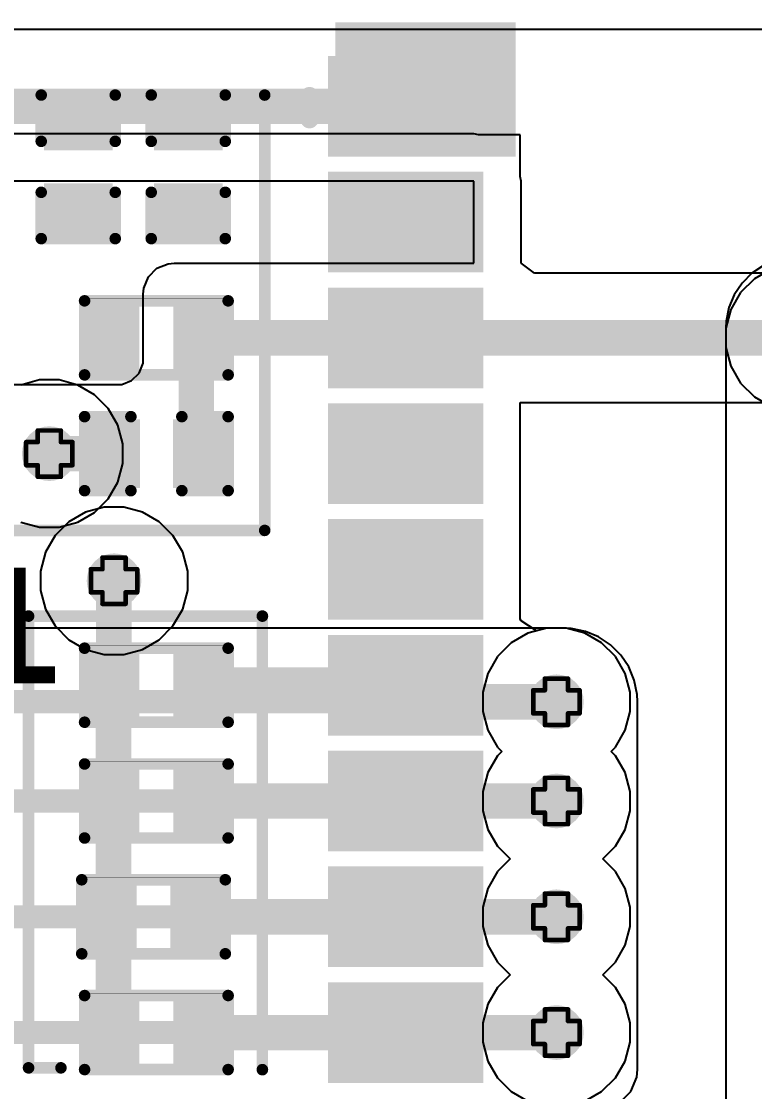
# Model space of a CAD drawing. Header units: inches. Extents: x -18 to 202, y -11 to 119.
# Drawn here: x 12.93 to 20.97, y 48 to 59.74 of the extents above; entities that cross this region are included whole.
import ezdxf

# ---------------------------------------------------------------- set-up
doc = ezdxf.new("R2010")
doc.units = ezdxf.units.IN
for name, color, linetype in [('Board Outline', 216, 'Continuous'), ('Bottom Layer', 5, 'Continuous'), ('Drill Drawing', 1, 'Continuous'), ('Ground', 16, 'Continuous'), ('Power', 76, 'Continuous'), ('Top Layer', 1, 'Continuous'), ('Top Overlay', 2, 'Continuous'), ('Top Paste', 8, 'Continuous'), ('Top Solder', 216, 'Continuous'), ('Via Holes', 16, 'Continuous')]:
    doc.layers.add(name, color=color, linetype=linetype)
doc.styles.add('Arial Black_Bold', font='', dxfattribs={"height": 0.2})
doc.styles.get('Arial Black_Bold').set_extended_font_data('Arial Black', bold=True)

# ---------------------------------------------------------------- blocks, each defined once
blk = doc.blocks.new('38_SMD_M______10')
at = {"layer": 'Top Layer'}
for points in [[(-9.5, 9.33), (-8, 9.33), (-8, 8.43), (-9.5, 8.43)], [(-9.5, 8.06), (-8, 8.06), (-8, 7.16), (-9.5, 7.16)], [(-9.5, 6.79), (-8, 6.79), (-8, 5.89), (-9.5, 5.89)], [(-9.5, 5.52), (-8, 5.52), (-8, 4.62), (-9.5, 4.62)], [(-9.5, 4.25), (-8, 4.25), (-8, 3.35), (-9.5, 3.35)], [(-9.5, 2.98), (-8, 2.98), (-8, 2.08), (-9.5, 2.08)], [(-9.5, 1.71), (-8, 1.71), (-8, 0.81), (-9.5, 0.81)], [(-9.5, 0.44), (-8, 0.44), (-8, -0.46), (-9.5, -0.46)], [(-9.5, -0.83), (-8, -0.83), (-8, -1.73), (-9.5, -1.73)]]:
    blk.add_hatch(color=1, dxfattribs=at).paths.add_polyline_path(points)
at = {"layer": 'Top Overlay'}
for points in [[(-9.521, 9.362), (-7.541, 9.362), (-7.541, 9.802), (-9.521, 9.802)], [(-7.959, 8.328), (-7.541, 8.328), (-7.541, 9.406), (-7.959, 9.406)]]:
    blk.add_hatch(color=2, dxfattribs=at).paths.add_polyline_path(points)
at = {"layer": 'Top Paste'}
for points in [[(-9.5, 9.33), (-8, 9.33), (-8, 8.43), (-9.5, 8.43)], [(-9.5, 8.06), (-8, 8.06), (-8, 7.16), (-9.5, 7.16)], [(-9.5, 6.79), (-8, 6.79), (-8, 5.89), (-9.5, 5.89)], [(-9.5, 5.52), (-8, 5.52), (-8, 4.62), (-9.5, 4.62)], [(-9.5, 4.25), (-8, 4.25), (-8, 3.35), (-9.5, 3.35)], [(-9.5, 2.98), (-8, 2.98), (-8, 2.08), (-9.5, 2.08)], [(-9.5, 1.71), (-8, 1.71), (-8, 0.81), (-9.5, 0.81)], [(-9.5, 0.44), (-8, 0.44), (-8, -0.46), (-9.5, -0.46)], [(-9.5, -0.83), (-8, -0.83), (-8, -1.73), (-9.5, -1.73)]]:
    blk.add_hatch(color=8, dxfattribs=at).paths.add_polyline_path(points)
at = {"layer": 'Top Solder'}
for points in [[(-9.602, 9.432), (-7.898, 9.432), (-7.898, 8.328), (-9.602, 8.328)], [(-9.602, 8.162), (-7.898, 8.162), (-7.898, 7.058), (-9.602, 7.058)], [(-9.602, 6.892), (-7.898, 6.892), (-7.898, 5.788), (-9.602, 5.788)], [(-9.602, 5.622), (-7.898, 5.622), (-7.898, 4.518), (-9.602, 4.518)], [(-9.602, 4.352), (-7.898, 4.352), (-7.898, 3.248), (-9.602, 3.248)], [(-9.602, 3.082), (-7.898, 3.082), (-7.898, 1.978), (-9.602, 1.978)], [(-9.602, 1.812), (-7.898, 1.812), (-7.898, 0.708), (-9.602, 0.708)], [(-9.602, 0.542), (-7.898, 0.542), (-7.898, -0.562), (-9.602, -0.562)], [(-9.602, -0.728), (-7.898, -0.728), (-7.898, -1.832), (-9.602, -1.832)]]:
    blk.add_hatch(color=216, dxfattribs=at).paths.add_polyline_path(points)
at = {"layer": 'Top Overlay', "const_width": 0.2}
for points in [[(-9.804, 8.738), (-9.804, 8.992)], [(-9.804, 8.992), (-9.677, 8.865)], [(-9.804, 8.738), (-9.677, 8.865)]]:
    blk.add_lwpolyline(points, dxfattribs=at)
at = {"layer": 'Top Overlay', "const_width": 0.1}
for points in [[(-9.854, 8.992, 1), (-9.754, 8.992, 1)], [(-9.854, 8.992, 1), (-9.754, 8.992, 1)], [(-9.727, 8.865, 1), (-9.627, 8.865, 1)], [(-9.727, 8.865, 1), (-9.627, 8.865, 1)], [(-9.854, 8.738, 1), (-9.754, 8.738, 1)], [(-9.854, 8.738, 1), (-9.754, 8.738, 1)]]:
    blk.add_lwpolyline(points, format="xyb", close=True, dxfattribs=at)
blk = doc.blocks.new('R___0402_37')
at = {"layer": 'Top Layer'}
for points in [[(-0.699, -0.318), (-0.699, 0.318), (-0.241, 0.318), (-0.241, -0.318)], [(0.241, -0.318), (0.241, 0.318), (0.699, 0.318), (0.699, -0.318)]]:
    blk.add_hatch(color=1, dxfattribs=at).paths.add_polyline_path(points)
at = {"layer": 'Top Paste'}
for points in [[(-0.699, -0.318), (-0.699, 0.318), (-0.241, 0.318), (-0.241, -0.318)], [(0.241, -0.318), (0.241, 0.318), (0.699, 0.318), (0.699, -0.318)]]:
    blk.add_hatch(color=8, dxfattribs=at).paths.add_polyline_path(points)
at = {"layer": 'Top Solder'}
for points in [[(-0.754, -0.373), (-0.754, 0.373), (-0.186, 0.373), (-0.186, -0.373)], [(0.186, -0.373), (0.186, 0.373), (0.754, 0.373), (0.754, -0.373)]]:
    blk.add_hatch(color=216, dxfattribs=at).paths.add_polyline_path(points)
at = {"layer": 'Top Overlay'}
for points, const_width in [([(0.787, 0.406), (-0.787, 0.406)], 0.127), ([(-0.787, 0.406), (-0.787, -0.406)], 0.127), ([(0.787, 0.406), (0.787, -0.406)], 0.127), ([(0.787, -0.406), (-0.787, -0.406)], 0.127), ([(0.813, -0.432), (-0.813, -0.432)], 0.00323)]:
    blk.add_lwpolyline(points, dxfattribs=dict(at, const_width=const_width))
for points, const_width in [([(-0.819, 0.406, 1), (-0.756, 0.406, 1)], 0.0635), ([(-0.819, 0.406, 1), (-0.756, 0.406, 1)], 0.0635), ([(0.756, 0.406, 1), (0.819, 0.406, 1)], 0.0635), ([(0.756, 0.406, 1), (0.819, 0.406, 1)], 0.0635), ([(-0.819, -0.406, 1), (-0.756, -0.406, 1)], 0.0635), ([(-0.819, -0.406, 1), (-0.756, -0.406, 1)], 0.0635), ([(0.756, -0.406, 1), (0.819, -0.406, 1)], 0.0635), ([(0.756, -0.406, 1), (0.819, -0.406, 1)], 0.0635), ([(-0.814, -0.432, 1), (-0.812, -0.432, 1)], 0.00161), ([(0.812, -0.432, 1), (0.814, -0.432, 1)], 0.00161)]:
    blk.add_lwpolyline(points, format="xyb", close=True, dxfattribs=dict(at, const_width=const_width))
blk = doc.blocks.new('R___0402_38')
at = {"layer": 'Top Layer'}
for points in [[(-0.699, -0.318), (-0.699, 0.318), (-0.241, 0.318), (-0.241, -0.318)], [(0.241, -0.318), (0.241, 0.318), (0.699, 0.318), (0.699, -0.318)]]:
    blk.add_hatch(color=1, dxfattribs=at).paths.add_polyline_path(points)
at = {"layer": 'Top Paste'}
for points in [[(-0.699, -0.318), (-0.699, 0.318), (-0.241, 0.318), (-0.241, -0.318)], [(0.241, -0.318), (0.241, 0.318), (0.699, 0.318), (0.699, -0.318)]]:
    blk.add_hatch(color=8, dxfattribs=at).paths.add_polyline_path(points)
at = {"layer": 'Top Solder'}
for points in [[(-0.754, -0.373), (-0.754, 0.373), (-0.186, 0.373), (-0.186, -0.373)], [(0.186, -0.373), (0.186, 0.373), (0.754, 0.373), (0.754, -0.373)]]:
    blk.add_hatch(color=216, dxfattribs=at).paths.add_polyline_path(points)
at = {"layer": 'Top Overlay'}
for points, const_width in [([(0.787, 0.406), (-0.787, 0.406)], 0.127), ([(-0.787, 0.406), (-0.787, -0.406)], 0.127), ([(0.787, 0.406), (0.787, -0.406)], 0.127), ([(0.787, -0.406), (-0.787, -0.406)], 0.127), ([(0.813, -0.432), (-0.813, -0.432)], 0.00323)]:
    blk.add_lwpolyline(points, dxfattribs=dict(at, const_width=const_width))
for points, const_width in [([(-0.819, 0.406, 1), (-0.756, 0.406, 1)], 0.0635), ([(-0.819, 0.406, 1), (-0.756, 0.406, 1)], 0.0635), ([(0.756, 0.406, 1), (0.819, 0.406, 1)], 0.0635), ([(0.756, 0.406, 1), (0.819, 0.406, 1)], 0.0635), ([(-0.819, -0.406, 1), (-0.756, -0.406, 1)], 0.0635), ([(-0.819, -0.406, 1), (-0.756, -0.406, 1)], 0.0635), ([(0.756, -0.406, 1), (0.819, -0.406, 1)], 0.0635), ([(0.756, -0.406, 1), (0.819, -0.406, 1)], 0.0635), ([(-0.814, -0.432, 1), (-0.812, -0.432, 1)], 0.00161), ([(0.812, -0.432, 1), (0.814, -0.432, 1)], 0.00161)]:
    blk.add_lwpolyline(points, format="xyb", close=True, dxfattribs=dict(at, const_width=const_width))
blk = doc.blocks.new('R___0402_39')
at = {"layer": 'Top Layer'}
for points in [[(-0.699, -0.318), (-0.699, 0.318), (-0.241, 0.318), (-0.241, -0.318)], [(0.241, -0.318), (0.241, 0.318), (0.699, 0.318), (0.699, -0.318)]]:
    blk.add_hatch(color=1, dxfattribs=at).paths.add_polyline_path(points)
at = {"layer": 'Top Paste'}
for points in [[(-0.699, -0.318), (-0.699, 0.318), (-0.241, 0.318), (-0.241, -0.318)], [(0.241, -0.318), (0.241, 0.318), (0.699, 0.318), (0.699, -0.318)]]:
    blk.add_hatch(color=8, dxfattribs=at).paths.add_polyline_path(points)
at = {"layer": 'Top Solder'}
for points in [[(-0.754, -0.373), (-0.754, 0.373), (-0.186, 0.373), (-0.186, -0.373)], [(0.186, -0.373), (0.186, 0.373), (0.754, 0.373), (0.754, -0.373)]]:
    blk.add_hatch(color=216, dxfattribs=at).paths.add_polyline_path(points)
at = {"layer": 'Top Overlay'}
for points, const_width in [([(0.787, 0.406), (-0.787, 0.406)], 0.127), ([(-0.787, 0.406), (-0.787, -0.406)], 0.127), ([(0.787, 0.406), (0.787, -0.406)], 0.127), ([(0.787, -0.406), (-0.787, -0.406)], 0.127), ([(0.813, -0.432), (-0.813, -0.432)], 0.00323)]:
    blk.add_lwpolyline(points, dxfattribs=dict(at, const_width=const_width))
for points, const_width in [([(-0.819, 0.406, 1), (-0.756, 0.406, 1)], 0.0635), ([(-0.819, 0.406, 1), (-0.756, 0.406, 1)], 0.0635), ([(0.756, 0.406, 1), (0.819, 0.406, 1)], 0.0635), ([(0.756, 0.406, 1), (0.819, 0.406, 1)], 0.0635), ([(-0.819, -0.406, 1), (-0.756, -0.406, 1)], 0.0635), ([(-0.819, -0.406, 1), (-0.756, -0.406, 1)], 0.0635), ([(0.756, -0.406, 1), (0.819, -0.406, 1)], 0.0635), ([(0.756, -0.406, 1), (0.819, -0.406, 1)], 0.0635), ([(-0.814, -0.432, 1), (-0.812, -0.432, 1)], 0.00161), ([(0.812, -0.432, 1), (0.814, -0.432, 1)], 0.00161)]:
    blk.add_lwpolyline(points, format="xyb", close=True, dxfattribs=dict(at, const_width=const_width))
blk = doc.blocks.new('R___0402_40')
at = {"layer": 'Top Layer'}
for points in [[(-0.699, -0.318), (-0.699, 0.318), (-0.241, 0.318), (-0.241, -0.318)], [(0.241, -0.318), (0.241, 0.318), (0.699, 0.318), (0.699, -0.318)]]:
    blk.add_hatch(color=1, dxfattribs=at).paths.add_polyline_path(points)
at = {"layer": 'Top Paste'}
for points in [[(-0.699, -0.318), (-0.699, 0.318), (-0.241, 0.318), (-0.241, -0.318)], [(0.241, -0.318), (0.241, 0.318), (0.699, 0.318), (0.699, -0.318)]]:
    blk.add_hatch(color=8, dxfattribs=at).paths.add_polyline_path(points)
at = {"layer": 'Top Solder'}
for points in [[(-0.754, -0.373), (-0.754, 0.373), (-0.186, 0.373), (-0.186, -0.373)], [(0.186, -0.373), (0.186, 0.373), (0.754, 0.373), (0.754, -0.373)]]:
    blk.add_hatch(color=216, dxfattribs=at).paths.add_polyline_path(points)
at = {"layer": 'Top Overlay'}
for points, const_width in [([(0.787, 0.406), (-0.787, 0.406)], 0.127), ([(-0.787, 0.406), (-0.787, -0.406)], 0.127), ([(0.787, 0.406), (0.787, -0.406)], 0.127), ([(0.787, -0.406), (-0.787, -0.406)], 0.127), ([(0.813, -0.432), (-0.813, -0.432)], 0.00323)]:
    blk.add_lwpolyline(points, dxfattribs=dict(at, const_width=const_width))
for points, const_width in [([(-0.819, 0.406, 1), (-0.756, 0.406, 1)], 0.0635), ([(-0.819, 0.406, 1), (-0.756, 0.406, 1)], 0.0635), ([(0.756, 0.406, 1), (0.819, 0.406, 1)], 0.0635), ([(0.756, 0.406, 1), (0.819, 0.406, 1)], 0.0635), ([(-0.819, -0.406, 1), (-0.756, -0.406, 1)], 0.0635), ([(-0.819, -0.406, 1), (-0.756, -0.406, 1)], 0.0635), ([(0.756, -0.406, 1), (0.819, -0.406, 1)], 0.0635), ([(0.756, -0.406, 1), (0.819, -0.406, 1)], 0.0635), ([(-0.814, -0.432, 1), (-0.812, -0.432, 1)], 0.00161), ([(0.812, -0.432, 1), (0.814, -0.432, 1)], 0.00161)]:
    blk.add_lwpolyline(points, format="xyb", close=True, dxfattribs=dict(at, const_width=const_width))
blk = doc.blocks.new('R___0402_43')
at = {"layer": 'Top Layer'}
for points in [[(-0.699, -0.318), (-0.699, 0.318), (-0.241, 0.318), (-0.241, -0.318)], [(0.241, -0.318), (0.241, 0.318), (0.699, 0.318), (0.699, -0.318)]]:
    blk.add_hatch(color=1, dxfattribs=at).paths.add_polyline_path(points)
at = {"layer": 'Top Paste'}
for points in [[(-0.699, -0.318), (-0.699, 0.318), (-0.241, 0.318), (-0.241, -0.318)], [(0.241, -0.318), (0.241, 0.318), (0.699, 0.318), (0.699, -0.318)]]:
    blk.add_hatch(color=8, dxfattribs=at).paths.add_polyline_path(points)
at = {"layer": 'Top Solder'}
for points in [[(-0.754, -0.373), (-0.754, 0.373), (-0.186, 0.373), (-0.186, -0.373)], [(0.186, -0.373), (0.186, 0.373), (0.754, 0.373), (0.754, -0.373)]]:
    blk.add_hatch(color=216, dxfattribs=at).paths.add_polyline_path(points)
at = {"layer": 'Top Overlay'}
for points, const_width in [([(0.787, 0.406), (-0.787, 0.406)], 0.127), ([(-0.787, 0.406), (-0.787, -0.406)], 0.127), ([(0.787, 0.406), (0.787, -0.406)], 0.127), ([(0.787, -0.406), (-0.787, -0.406)], 0.127), ([(0.813, -0.432), (-0.813, -0.432)], 0.00323)]:
    blk.add_lwpolyline(points, dxfattribs=dict(at, const_width=const_width))
for points, const_width in [([(-0.819, 0.406, 1), (-0.756, 0.406, 1)], 0.0635), ([(-0.819, 0.406, 1), (-0.756, 0.406, 1)], 0.0635), ([(0.756, 0.406, 1), (0.819, 0.406, 1)], 0.0635), ([(0.756, 0.406, 1), (0.819, 0.406, 1)], 0.0635), ([(-0.819, -0.406, 1), (-0.756, -0.406, 1)], 0.0635), ([(-0.819, -0.406, 1), (-0.756, -0.406, 1)], 0.0635), ([(0.756, -0.406, 1), (0.819, -0.406, 1)], 0.0635), ([(0.756, -0.406, 1), (0.819, -0.406, 1)], 0.0635), ([(-0.814, -0.432, 1), (-0.812, -0.432, 1)], 0.00161), ([(0.812, -0.432, 1), (0.814, -0.432, 1)], 0.00161)]:
    blk.add_lwpolyline(points, format="xyb", close=True, dxfattribs=dict(at, const_width=const_width))
blk = doc.blocks.new('C___0402_87')
at = {"layer": 'Top Layer'}
for points in [[(-0.699, -0.318), (-0.699, 0.318), (-0.241, 0.318), (-0.241, -0.318)], [(0.241, -0.318), (0.241, 0.318), (0.699, 0.318), (0.699, -0.318)]]:
    blk.add_hatch(color=1, dxfattribs=at).paths.add_polyline_path(points)
at = {"layer": 'Top Paste'}
for points in [[(-0.699, -0.318), (-0.699, 0.318), (-0.241, 0.318), (-0.241, -0.318)], [(0.241, -0.318), (0.241, 0.318), (0.699, 0.318), (0.699, -0.318)]]:
    blk.add_hatch(color=8, dxfattribs=at).paths.add_polyline_path(points)
at = {"layer": 'Top Solder'}
for points in [[(-0.758, -0.377), (-0.758, 0.377), (-0.181, 0.377), (-0.181, -0.377)], [(0.181, -0.377), (0.181, 0.377), (0.758, 0.377), (0.758, -0.377)]]:
    blk.add_hatch(color=216, dxfattribs=at).paths.add_polyline_path(points)
at = {"layer": 'Top Overlay', "const_width": 0.127}
for points in [[(-0.787, 0.406), (-0.279, 0.406)], [(-0.787, -0.406), (-0.787, 0.406)], [(0.279, 0.406), (0.787, 0.406)], [(0.787, -0.406), (0.787, 0.406)], [(-0.787, -0.406), (-0.279, -0.406)], [(0.279, -0.406), (0.787, -0.406)]]:
    blk.add_lwpolyline(points, dxfattribs=at)
at = {"layer": 'Top Overlay', "const_width": 0.0635}
for points in [[(-0.819, 0.406, 1), (-0.756, 0.406, 1)], [(-0.819, 0.406, 1), (-0.756, 0.406, 1)], [(-0.311, 0.406, 1), (-0.248, 0.406, 1)], [(0.248, 0.406, 1), (0.311, 0.406, 1)], [(0.756, 0.406, 1), (0.819, 0.406, 1)], [(0.756, 0.406, 1), (0.819, 0.406, 1)], [(-0.819, -0.406, 1), (-0.756, -0.406, 1)], [(-0.819, -0.406, 1), (-0.756, -0.406, 1)], [(-0.311, -0.406, 1), (-0.248, -0.406, 1)], [(0.248, -0.406, 1), (0.311, -0.406, 1)], [(0.756, -0.406, 1), (0.819, -0.406, 1)], [(0.756, -0.406, 1), (0.819, -0.406, 1)]]:
    blk.add_lwpolyline(points, format="xyb", close=True, dxfattribs=at)
blk = doc.blocks.new('C___0402_88')
at = {"layer": 'Top Layer'}
for points in [[(-0.699, -0.318), (-0.699, 0.317), (-0.241, 0.317), (-0.241, -0.318)], [(0.241, -0.318), (0.241, 0.317), (0.699, 0.317), (0.699, -0.318)]]:
    blk.add_hatch(color=1, dxfattribs=at).paths.add_polyline_path(points)
at = {"layer": 'Top Paste'}
for points in [[(-0.699, -0.318), (-0.699, 0.317), (-0.241, 0.317), (-0.241, -0.318)], [(0.241, -0.318), (0.241, 0.317), (0.699, 0.317), (0.699, -0.318)]]:
    blk.add_hatch(color=8, dxfattribs=at).paths.add_polyline_path(points)
at = {"layer": 'Top Solder'}
for points in [[(-0.758, -0.377), (-0.758, 0.377), (-0.181, 0.377), (-0.181, -0.377)], [(0.181, -0.377), (0.181, 0.377), (0.758, 0.377), (0.758, -0.377)]]:
    blk.add_hatch(color=216, dxfattribs=at).paths.add_polyline_path(points)
at = {"layer": 'Top Overlay', "const_width": 0.127}
for points in [[(-0.787, 0.406), (-0.279, 0.406)], [(-0.787, -0.406), (-0.787, 0.406)], [(0.787, 0.406), (0.279, 0.406)], [(0.787, -0.406), (0.787, 0.406)], [(-0.279, -0.406), (-0.787, -0.406)], [(0.787, -0.406), (0.279, -0.406)]]:
    blk.add_lwpolyline(points, dxfattribs=at)
at = {"layer": 'Top Overlay', "const_width": 0.0635}
for points in [[(-0.819, 0.406, 1), (-0.756, 0.406, 1)], [(-0.819, 0.406, 1), (-0.756, 0.406, 1)], [(-0.311, 0.406, 1), (-0.248, 0.406, 1)], [(0.248, 0.406, 1), (0.311, 0.406, 1)], [(0.756, 0.406, 1), (0.819, 0.406, 1)], [(0.756, 0.406, 1), (0.819, 0.406, 1)], [(-0.819, -0.406, 1), (-0.756, -0.406, 1)], [(-0.819, -0.406, 1), (-0.756, -0.406, 1)], [(-0.311, -0.406, 1), (-0.248, -0.406, 1)], [(0.248, -0.406, 1), (0.311, -0.406, 1)], [(0.756, -0.406, 1), (0.819, -0.406, 1)], [(0.756, -0.406, 1), (0.819, -0.406, 1)]]:
    blk.add_lwpolyline(points, format="xyb", close=True, dxfattribs=at)
blk = doc.blocks.new('C___0402_89')
at = {"layer": 'Top Layer'}
for points in [[(-0.699, -0.318), (-0.699, 0.317), (-0.241, 0.317), (-0.241, -0.318)], [(0.241, -0.318), (0.241, 0.317), (0.699, 0.317), (0.699, -0.318)]]:
    blk.add_hatch(color=1, dxfattribs=at).paths.add_polyline_path(points)
at = {"layer": 'Top Paste'}
for points in [[(-0.699, -0.318), (-0.699, 0.317), (-0.241, 0.317), (-0.241, -0.318)], [(0.241, -0.318), (0.241, 0.317), (0.699, 0.317), (0.699, -0.318)]]:
    blk.add_hatch(color=8, dxfattribs=at).paths.add_polyline_path(points)
at = {"layer": 'Top Solder'}
for points in [[(-0.759, -0.377), (-0.759, 0.377), (-0.181, 0.377), (-0.181, -0.377)], [(0.181, -0.377), (0.181, 0.377), (0.758, 0.377), (0.758, -0.377)]]:
    blk.add_hatch(color=216, dxfattribs=at).paths.add_polyline_path(points)
at = {"layer": 'Top Overlay', "const_width": 0.127}
for points in [[(-0.787, 0.406), (-0.279, 0.406)], [(-0.787, -0.406), (-0.787, 0.406)], [(0.787, 0.406), (0.279, 0.406)], [(0.787, -0.406), (0.787, 0.406)], [(-0.279, -0.406), (-0.787, -0.406)], [(0.787, -0.406), (0.279, -0.406)]]:
    blk.add_lwpolyline(points, dxfattribs=at)
at = {"layer": 'Top Overlay', "const_width": 0.0635}
for points in [[(-0.819, 0.406, 1), (-0.756, 0.406, 1)], [(-0.819, 0.406, 1), (-0.756, 0.406, 1)], [(-0.311, 0.406, 1), (-0.248, 0.406, 1)], [(0.248, 0.406, 1), (0.311, 0.406, 1)], [(0.756, 0.406, 1), (0.819, 0.406, 1)], [(0.756, 0.406, 1), (0.819, 0.406, 1)], [(-0.819, -0.406, 1), (-0.756, -0.406, 1)], [(-0.819, -0.406, 1), (-0.756, -0.406, 1)], [(-0.311, -0.406, 1), (-0.248, -0.406, 1)], [(0.248, -0.406, 1), (0.311, -0.406, 1)], [(0.756, -0.406, 1), (0.819, -0.406, 1)], [(0.756, -0.406, 1), (0.819, -0.406, 1)]]:
    blk.add_lwpolyline(points, format="xyb", close=True, dxfattribs=at)

msp = doc.modelspace()

# ---------------------------------------------------------------- hatches: boundary and pattern name
at = {"layer": 'Bottom Layer'}
h = msp.add_hatch(color=5, dxfattribs=at)
edge = h.paths.add_edge_path()
edge.add_arc((13.232, 54.995), 0.3, 0, 360)
h = msp.add_hatch(color=5, dxfattribs=at)
edge = h.paths.add_edge_path()
edge.add_arc((13.943, 53.601), 0.3, 0, 360)
h = msp.add_hatch(color=5, dxfattribs=at)
edge = h.paths.add_edge_path()
edge.add_arc((18.796, 52.273), 0.3, 0, 360)
h = msp.add_hatch(color=5, dxfattribs=at)
edge = h.paths.add_edge_path()
edge.add_arc((18.796, 51.185), 0.3, 0, 360)
h = msp.add_hatch(color=5, dxfattribs=at)
edge = h.paths.add_edge_path()
edge.add_arc((18.796, 49.915), 0.3, 0, 360)
h = msp.add_hatch(color=5, dxfattribs=at)
edge = h.paths.add_edge_path()
edge.add_arc((18.796, 48.645), 0.3, 0, 360)
at = {"layer": 'Ground'}
h = msp.add_hatch(color=16, dxfattribs=at)
edge = h.paths.add_edge_path()
edge.add_arc((13.232, 54.995), 0.3, 0, 360)
h = msp.add_hatch(color=16, dxfattribs=at)
edge = h.paths.add_edge_path()
edge.add_arc((13.943, 53.601), 0.3, 0, 360)
h = msp.add_hatch(color=16, dxfattribs=at)
edge = h.paths.add_edge_path()
edge.add_arc((18.796, 52.273), 0.3, 0, 360)
h = msp.add_hatch(color=16, dxfattribs=at)
edge = h.paths.add_edge_path()
edge.add_arc((18.796, 51.185), 0.3, 0, 360)
h = msp.add_hatch(color=16, dxfattribs=at)
edge = h.paths.add_edge_path()
edge.add_arc((18.796, 49.915), 0.3, 0, 360)
h = msp.add_hatch(color=16, dxfattribs=at)
edge = h.paths.add_edge_path()
edge.add_arc((18.796, 48.645), 0.3, 0, 360)
at = {"layer": 'Power'}
h = msp.add_hatch(color=76, dxfattribs=at)
edge = h.paths.add_edge_path()
edge.add_arc((13.232, 54.995), 0.3, 0, 360)
h = msp.add_hatch(color=76, dxfattribs=at)
edge = h.paths.add_edge_path()
edge.add_arc((13.943, 53.601), 0.3, 0, 360)
h = msp.add_hatch(color=76, dxfattribs=at)
edge = h.paths.add_edge_path()
edge.add_arc((18.796, 52.273), 0.3, 0, 360)
h = msp.add_hatch(color=76, dxfattribs=at)
edge = h.paths.add_edge_path()
edge.add_arc((18.796, 51.185), 0.3, 0, 360)
h = msp.add_hatch(color=76, dxfattribs=at)
edge = h.paths.add_edge_path()
edge.add_arc((18.796, 49.915), 0.3, 0, 360)
h = msp.add_hatch(color=76, dxfattribs=at)
edge = h.paths.add_edge_path()
edge.add_arc((18.796, 48.645), 0.3, 0, 360)
at = {"layer": 'Top Layer'}
h = msp.add_hatch(color=1, dxfattribs=at)
edge = h.paths.add_edge_path()
edge.add_arc((13.232, 54.995), 0.3, 0, 360)
h = msp.add_hatch(color=1, dxfattribs=at)
edge = h.paths.add_edge_path()
edge.add_arc((13.943, 53.601), 0.3, 0, 360)
h = msp.add_hatch(color=1, dxfattribs=at)
edge = h.paths.add_edge_path()
edge.add_arc((18.796, 52.273), 0.3, 0, 360)
h = msp.add_hatch(color=1, dxfattribs=at)
edge = h.paths.add_edge_path()
edge.add_arc((18.796, 51.185), 0.3, 0, 360)
h = msp.add_hatch(color=1, dxfattribs=at)
edge = h.paths.add_edge_path()
edge.add_arc((18.796, 49.915), 0.3, 0, 360)
h = msp.add_hatch(color=1, dxfattribs=at)
edge = h.paths.add_edge_path()
edge.add_arc((18.796, 48.645), 0.3, 0, 360)
at = {"layer": 'Via Holes'}
h = msp.add_hatch(color=7, dxfattribs=at)
edge = h.paths.add_edge_path()
edge.add_arc((13.232, 54.995), 0.15, 0, 360)
h = msp.add_hatch(color=7, dxfattribs=at)
edge = h.paths.add_edge_path()
edge.add_arc((13.943, 53.601), 0.15, 0, 360)
h = msp.add_hatch(color=7, dxfattribs=at)
edge = h.paths.add_edge_path()
edge.add_arc((18.796, 52.273), 0.15, 0, 360)
h = msp.add_hatch(color=7, dxfattribs=at)
edge = h.paths.add_edge_path()
edge.add_arc((18.796, 51.185), 0.15, 0, 360)
h = msp.add_hatch(color=7, dxfattribs=at)
edge = h.paths.add_edge_path()
edge.add_arc((18.796, 49.915), 0.15, 0, 360)
h = msp.add_hatch(color=7, dxfattribs=at)
edge = h.paths.add_edge_path()
edge.add_arc((18.796, 48.645), 0.15, 0, 360)

# ---------------------------------------------------------------- linework, layer by layer
at = {"layer": 'Board Outline', "const_width": 0.254}
msp.add_lwpolyline([(44.23, 62.31, -3.535496), (7.565, 62.289)], format="xyb", dxfattribs=at)
at = {"layer": 'Bottom Layer'}
for p, q in [((9.694, 59.651), (42.089, 59.651)), ((21.151, 57.018), (20.967, 56.911)), ((20.967, 56.911), (20.816, 56.761)), ((20.816, 56.761), (20.71, 56.577)), ((20.71, 56.577), (20.655, 56.371)), ((20.655, 56.371), (20.655, 56.158)), ((20.655, 56.158), (20.71, 55.953)), ((20.71, 55.953), (20.816, 55.769)), ((20.816, 55.769), (20.967, 55.618)), ((20.967, 55.618), (21.151, 55.512)), ((13.631, 54.354), (13.447, 54.247)), ((13.836, 54.409), (13.631, 54.354)), ((14.049, 54.409), (13.836, 54.409)), ((14.255, 54.354), (14.049, 54.409)), ((14.439, 54.247), (14.255, 54.354)), ((13.447, 54.247), (13.296, 54.097)), ((14.589, 54.097), (14.439, 54.247)), ((13.296, 54.097), (13.19, 53.913)), ((14.696, 53.913), (14.589, 54.097)), ((13.19, 53.913), (13.135, 53.707)), ((14.751, 53.707), (14.696, 53.913)), ((13.135, 53.707), (13.135, 53.494)), ((14.751, 53.494), (14.751, 53.707)), ((13.135, 53.494), (13.19, 53.289)), ((14.696, 53.289), (14.751, 53.494)), ((13.19, 53.289), (13.296, 53.105)), ((14.589, 53.105), (14.696, 53.289)), ((13.296, 53.105), (13.447, 52.954)), ((14.439, 52.954), (14.589, 53.105)), ((18.69, 53.081), (18.484, 53.026)), ((18.903, 53.081), (18.69, 53.081)), ((19.108, 53.026), (18.903, 53.081)), ((13.447, 52.954), (13.631, 52.848)), ((14.255, 52.848), (14.439, 52.954)), ((18.484, 53.026), (18.3, 52.919)), ((19.292, 52.919), (19.108, 53.026)), ((13.631, 52.848), (13.836, 52.793)), ((14.049, 52.793), (14.255, 52.848)), ((18.3, 52.919), (18.15, 52.769)), ((19.443, 52.769), (19.292, 52.919)), ((13.836, 52.793), (14.049, 52.793)), ((18.15, 52.769), (18.043, 52.585)), ((19.549, 52.585), (19.443, 52.769)), ((18.043, 52.585), (17.988, 52.379)), ((19.604, 52.379), (19.549, 52.585)), ((17.988, 52.379), (17.988, 52.166)), ((19.604, 52.166), (19.604, 52.379)), ((17.988, 52.166), (18.043, 51.961)), ((19.549, 51.961), (19.604, 52.166)), ((18.043, 51.961), (18.15, 51.777)), ((19.443, 51.777), (19.549, 51.961)), ((18.15, 51.777), (18.197, 51.729)), ((19.395, 51.729), (19.443, 51.777)), ((18.15, 51.681), (18.043, 51.497)), ((18.197, 51.729), (18.15, 51.681)), ((19.443, 51.681), (19.395, 51.729)), ((19.549, 51.497), (19.443, 51.681)), ((18.043, 51.497), (17.988, 51.291)), ((19.604, 51.291), (19.549, 51.497)), ((17.988, 51.291), (17.988, 51.078)), ((19.604, 51.078), (19.604, 51.291)), ((17.988, 51.078), (18.043, 50.873)), ((19.549, 50.873), (19.604, 51.078)), ((18.043, 50.873), (18.15, 50.689)), ((19.443, 50.689), (19.549, 50.873)), ((18.15, 50.689), (18.288, 50.55)), ((19.304, 50.55), (19.443, 50.689)), ((18.288, 50.55), (18.15, 50.411)), ((19.443, 50.411), (19.304, 50.55)), ((18.15, 50.411), (18.043, 50.227)), ((19.549, 50.227), (19.443, 50.411)), ((18.043, 50.227), (17.988, 50.021)), ((19.604, 50.021), (19.549, 50.227)), ((17.988, 50.021), (17.988, 49.808)), ((19.604, 49.808), (19.604, 50.021)), ((17.988, 49.808), (18.043, 49.603)), ((19.549, 49.603), (19.604, 49.808)), ((18.043, 49.603), (18.15, 49.419)), ((19.443, 49.419), (19.549, 49.603)), ((18.15, 49.419), (18.288, 49.28)), ((19.304, 49.28), (19.443, 49.419)), ((18.288, 49.28), (18.15, 49.141)), ((19.443, 49.141), (19.304, 49.28)), ((18.15, 49.141), (18.043, 48.957)), ((19.549, 48.957), (19.443, 49.141)), ((18.043, 48.957), (17.988, 48.751)), ((19.604, 48.751), (19.549, 48.957)), ((17.988, 48.751), (17.988, 48.538)), ((19.604, 48.538), (19.604, 48.751)), ((17.988, 48.538), (18.043, 48.333)), ((19.549, 48.333), (19.604, 48.538)), ((18.043, 48.333), (18.15, 48.149)), ((19.443, 48.149), (19.549, 48.333)), ((18.15, 48.149), (18.3, 47.998)), ((19.292, 47.998), (19.443, 48.149)), ((18.3, 47.998), (18.484, 47.892)), ((19.108, 47.892), (19.292, 47.998))]:
    msp.add_line(p, q, dxfattribs=at)
at = {"layer": 'Drill Drawing', "const_width": 0.0508}
for points in [[(13.105, 55.122), (13.105, 55.249)], [(13.105, 55.249), (13.359, 55.249)], [(13.359, 55.122), (13.359, 55.249)], [(12.978, 54.868), (12.978, 55.122)], [(12.978, 55.122), (13.105, 55.122)], [(13.359, 55.122), (13.486, 55.122)], [(13.486, 54.868), (13.486, 55.122)], [(12.978, 54.868), (13.105, 54.868)], [(13.105, 54.741), (13.105, 54.868)], [(13.359, 54.868), (13.486, 54.868)], [(13.359, 54.741), (13.359, 54.868)], [(13.105, 54.741), (13.359, 54.741)], [(13.816, 53.728), (13.816, 53.855)], [(13.816, 53.855), (14.07, 53.855)], [(14.07, 53.728), (14.07, 53.855)], [(13.689, 53.474), (13.689, 53.728)], [(13.689, 53.728), (13.816, 53.728)], [(14.07, 53.728), (14.197, 53.728)], [(14.197, 53.474), (14.197, 53.728)], [(13.689, 53.474), (13.816, 53.474)], [(13.816, 53.347), (13.816, 53.474)], [(14.07, 53.474), (14.197, 53.474)], [(14.07, 53.347), (14.07, 53.474)], [(13.816, 53.347), (14.07, 53.347)], [(18.669, 52.4), (18.669, 52.527)], [(18.669, 52.527), (18.923, 52.527)], [(18.923, 52.4), (18.923, 52.527)], [(18.542, 52.146), (18.542, 52.4)], [(18.542, 52.4), (18.669, 52.4)], [(18.923, 52.4), (19.05, 52.4)], [(19.05, 52.146), (19.05, 52.4)], [(18.542, 52.146), (18.669, 52.146)], [(18.669, 52.019), (18.669, 52.146)], [(18.923, 52.146), (19.05, 52.146)], [(18.923, 52.019), (18.923, 52.146)], [(18.669, 52.019), (18.923, 52.019)], [(18.669, 51.312), (18.669, 51.439)], [(18.669, 51.439), (18.923, 51.439)], [(18.923, 51.312), (18.923, 51.439)], [(18.542, 51.058), (18.542, 51.312)], [(18.542, 51.312), (18.669, 51.312)], [(18.923, 51.312), (19.05, 51.312)], [(19.05, 51.058), (19.05, 51.312)], [(18.542, 51.058), (18.669, 51.058)], [(18.669, 50.931), (18.669, 51.058)], [(18.923, 51.058), (19.05, 51.058)], [(18.923, 50.931), (18.923, 51.058)], [(18.669, 50.931), (18.923, 50.931)], [(18.669, 50.042), (18.669, 50.169)], [(18.669, 50.169), (18.923, 50.169)], [(18.923, 50.042), (18.923, 50.169)], [(18.542, 49.788), (18.542, 50.042)], [(18.542, 50.042), (18.669, 50.042)], [(18.923, 50.042), (19.05, 50.042)], [(19.05, 49.788), (19.05, 50.042)], [(18.542, 49.788), (18.669, 49.788)], [(18.669, 49.661), (18.669, 49.788)], [(18.923, 49.788), (19.05, 49.788)], [(18.923, 49.661), (18.923, 49.788)], [(18.669, 49.661), (18.923, 49.661)], [(18.669, 48.772), (18.669, 48.899)], [(18.669, 48.899), (18.923, 48.899)], [(18.923, 48.772), (18.923, 48.899)], [(18.542, 48.518), (18.542, 48.772)], [(18.542, 48.772), (18.669, 48.772)], [(18.923, 48.772), (19.05, 48.772)], [(19.05, 48.518), (19.05, 48.772)], [(18.542, 48.518), (18.669, 48.518)], [(18.669, 48.391), (18.669, 48.518)], [(18.923, 48.518), (19.05, 48.518)], [(18.923, 48.391), (18.923, 48.518)], [(18.669, 48.391), (18.923, 48.391)]]:
    msp.add_lwpolyline(points, dxfattribs=at)
at = {"layer": 'Drill Drawing', "const_width": 0.0254}
for points in [[(13.093, 55.249, 1), (13.118, 55.249, 1)], [(13.093, 55.249, 1), (13.118, 55.249, 1)], [(13.347, 55.249, 1), (13.372, 55.249, 1)], [(13.347, 55.249, 1), (13.372, 55.249, 1)], [(12.966, 55.122, 1), (12.991, 55.122, 1)], [(12.966, 55.122, 1), (12.991, 55.122, 1)], [(13.093, 55.122, 1), (13.118, 55.122, 1)], [(13.093, 55.122, 1), (13.118, 55.122, 1)], [(13.347, 55.122, 1), (13.372, 55.122, 1)], [(13.347, 55.122, 1), (13.372, 55.122, 1)], [(13.474, 55.122, 1), (13.499, 55.122, 1)], [(13.474, 55.122, 1), (13.499, 55.122, 1)], [(12.966, 54.868, 1), (12.991, 54.868, 1)], [(12.966, 54.868, 1), (12.991, 54.868, 1)], [(13.093, 54.868, 1), (13.118, 54.868, 1)], [(13.093, 54.868, 1), (13.118, 54.868, 1)], [(13.347, 54.868, 1), (13.372, 54.868, 1)], [(13.347, 54.868, 1), (13.372, 54.868, 1)], [(13.474, 54.868, 1), (13.499, 54.868, 1)], [(13.474, 54.868, 1), (13.499, 54.868, 1)], [(13.093, 54.741, 1), (13.118, 54.741, 1)], [(13.093, 54.741, 1), (13.118, 54.741, 1)], [(13.347, 54.741, 1), (13.372, 54.741, 1)], [(13.347, 54.741, 1), (13.372, 54.741, 1)], [(13.803, 53.855, 1), (13.828, 53.855, 1)], [(13.803, 53.855, 1), (13.828, 53.855, 1)], [(14.057, 53.855, 1), (14.082, 53.855, 1)], [(14.057, 53.855, 1), (14.082, 53.855, 1)], [(13.676, 53.728, 1), (13.701, 53.728, 1)], [(13.676, 53.728, 1), (13.701, 53.728, 1)], [(13.803, 53.728, 1), (13.828, 53.728, 1)], [(13.803, 53.728, 1), (13.828, 53.728, 1)], [(14.057, 53.728, 1), (14.082, 53.728, 1)], [(14.057, 53.728, 1), (14.082, 53.728, 1)], [(14.184, 53.728, 1), (14.209, 53.728, 1)], [(14.184, 53.728, 1), (14.209, 53.728, 1)], [(13.676, 53.474, 1), (13.701, 53.474, 1)], [(13.676, 53.474, 1), (13.701, 53.474, 1)], [(13.803, 53.474, 1), (13.828, 53.474, 1)], [(13.803, 53.474, 1), (13.828, 53.474, 1)], [(14.057, 53.474, 1), (14.082, 53.474, 1)], [(14.057, 53.474, 1), (14.082, 53.474, 1)], [(14.184, 53.474, 1), (14.209, 53.474, 1)], [(14.184, 53.474, 1), (14.209, 53.474, 1)], [(13.803, 53.347, 1), (13.828, 53.347, 1)], [(13.803, 53.347, 1), (13.828, 53.347, 1)], [(14.057, 53.347, 1), (14.082, 53.347, 1)], [(14.057, 53.347, 1), (14.082, 53.347, 1)], [(18.656, 52.527, 1), (18.682, 52.527, 1)], [(18.656, 52.527, 1), (18.682, 52.527, 1)], [(18.91, 52.527, 1), (18.936, 52.527, 1)], [(18.91, 52.527, 1), (18.936, 52.527, 1)], [(18.529, 52.4, 1), (18.555, 52.4, 1)], [(18.529, 52.4, 1), (18.555, 52.4, 1)], [(18.656, 52.4, 1), (18.682, 52.4, 1)], [(18.656, 52.4, 1), (18.682, 52.4, 1)], [(18.91, 52.4, 1), (18.936, 52.4, 1)], [(18.91, 52.4, 1), (18.936, 52.4, 1)], [(19.037, 52.4, 1), (19.063, 52.4, 1)], [(19.037, 52.4, 1), (19.063, 52.4, 1)], [(18.529, 52.146, 1), (18.555, 52.146, 1)], [(18.529, 52.146, 1), (18.555, 52.146, 1)], [(18.656, 52.146, 1), (18.682, 52.146, 1)], [(18.656, 52.146, 1), (18.682, 52.146, 1)], [(18.91, 52.146, 1), (18.936, 52.146, 1)], [(18.91, 52.146, 1), (18.936, 52.146, 1)], [(19.037, 52.146, 1), (19.063, 52.146, 1)], [(19.037, 52.146, 1), (19.063, 52.146, 1)], [(18.656, 52.019, 1), (18.682, 52.019, 1)], [(18.656, 52.019, 1), (18.682, 52.019, 1)], [(18.91, 52.019, 1), (18.936, 52.019, 1)], [(18.91, 52.019, 1), (18.936, 52.019, 1)], [(18.656, 51.439, 1), (18.682, 51.439, 1)], [(18.656, 51.439, 1), (18.682, 51.439, 1)], [(18.91, 51.439, 1), (18.936, 51.439, 1)], [(18.91, 51.439, 1), (18.936, 51.439, 1)], [(18.529, 51.312, 1), (18.555, 51.312, 1)], [(18.529, 51.312, 1), (18.555, 51.312, 1)], [(18.656, 51.312, 1), (18.682, 51.312, 1)], [(18.656, 51.312, 1), (18.682, 51.312, 1)], [(18.91, 51.312, 1), (18.936, 51.312, 1)], [(18.91, 51.312, 1), (18.936, 51.312, 1)], [(19.037, 51.312, 1), (19.063, 51.312, 1)], [(19.037, 51.312, 1), (19.063, 51.312, 1)], [(18.529, 51.058, 1), (18.555, 51.058, 1)], [(18.529, 51.058, 1), (18.555, 51.058, 1)], [(18.656, 51.058, 1), (18.682, 51.058, 1)], [(18.656, 51.058, 1), (18.682, 51.058, 1)], [(18.91, 51.058, 1), (18.936, 51.058, 1)], [(18.91, 51.058, 1), (18.936, 51.058, 1)], [(19.037, 51.058, 1), (19.063, 51.058, 1)], [(19.037, 51.058, 1), (19.063, 51.058, 1)], [(18.656, 50.931, 1), (18.682, 50.931, 1)], [(18.656, 50.931, 1), (18.682, 50.931, 1)], [(18.91, 50.931, 1), (18.936, 50.931, 1)], [(18.91, 50.931, 1), (18.936, 50.931, 1)], [(18.656, 50.169, 1), (18.682, 50.169, 1)], [(18.656, 50.169, 1), (18.682, 50.169, 1)], [(18.91, 50.169, 1), (18.936, 50.169, 1)], [(18.91, 50.169, 1), (18.936, 50.169, 1)], [(18.529, 50.042, 1), (18.555, 50.042, 1)], [(18.529, 50.042, 1), (18.555, 50.042, 1)], [(18.656, 50.042, 1), (18.682, 50.042, 1)], [(18.656, 50.042, 1), (18.682, 50.042, 1)], [(18.91, 50.042, 1), (18.936, 50.042, 1)], [(18.91, 50.042, 1), (18.936, 50.042, 1)], [(19.037, 50.042, 1), (19.063, 50.042, 1)], [(19.037, 50.042, 1), (19.063, 50.042, 1)], [(18.529, 49.788, 1), (18.555, 49.788, 1)], [(18.529, 49.788, 1), (18.555, 49.788, 1)], [(18.656, 49.788, 1), (18.682, 49.788, 1)], [(18.656, 49.788, 1), (18.682, 49.788, 1)], [(18.91, 49.788, 1), (18.936, 49.788, 1)], [(18.91, 49.788, 1), (18.936, 49.788, 1)], [(19.037, 49.788, 1), (19.063, 49.788, 1)], [(19.037, 49.788, 1), (19.063, 49.788, 1)], [(18.656, 49.661, 1), (18.682, 49.661, 1)], [(18.656, 49.661, 1), (18.682, 49.661, 1)], [(18.91, 49.661, 1), (18.936, 49.661, 1)], [(18.91, 49.661, 1), (18.936, 49.661, 1)], [(18.656, 48.899, 1), (18.682, 48.899, 1)], [(18.656, 48.899, 1), (18.682, 48.899, 1)], [(18.91, 48.899, 1), (18.936, 48.899, 1)], [(18.91, 48.899, 1), (18.936, 48.899, 1)], [(18.529, 48.772, 1), (18.555, 48.772, 1)], [(18.529, 48.772, 1), (18.555, 48.772, 1)], [(18.656, 48.772, 1), (18.682, 48.772, 1)], [(18.656, 48.772, 1), (18.682, 48.772, 1)], [(18.91, 48.772, 1), (18.936, 48.772, 1)], [(18.91, 48.772, 1), (18.936, 48.772, 1)], [(19.037, 48.772, 1), (19.063, 48.772, 1)], [(19.037, 48.772, 1), (19.063, 48.772, 1)], [(18.529, 48.518, 1), (18.555, 48.518, 1)], [(18.529, 48.518, 1), (18.555, 48.518, 1)], [(18.656, 48.518, 1), (18.682, 48.518, 1)], [(18.656, 48.518, 1), (18.682, 48.518, 1)], [(18.91, 48.518, 1), (18.936, 48.518, 1)], [(18.91, 48.518, 1), (18.936, 48.518, 1)], [(19.037, 48.518, 1), (19.063, 48.518, 1)], [(19.037, 48.518, 1), (19.063, 48.518, 1)], [(18.656, 48.391, 1), (18.682, 48.391, 1)], [(18.656, 48.391, 1), (18.682, 48.391, 1)], [(18.91, 48.391, 1), (18.936, 48.391, 1)], [(18.91, 48.391, 1), (18.936, 48.391, 1)]]:
    msp.add_lwpolyline(points, format="xyb", close=True, dxfattribs=at)
at = {"layer": 'Ground'}
for p, q in [((9.694, 59.651), (42.089, 59.651)), ((21.151, 57.018), (20.967, 56.911)), ((20.967, 56.911), (20.816, 56.761)), ((20.816, 56.761), (20.71, 56.577)), ((20.71, 56.577), (20.655, 56.371)), ((20.655, 56.371), (20.655, 56.158)), ((20.655, 56.158), (20.71, 55.953)), ((20.71, 55.953), (20.816, 55.769)), ((20.816, 55.769), (20.967, 55.618)), ((20.967, 55.618), (21.151, 55.512)), ((13.631, 54.354), (13.447, 54.247)), ((13.836, 54.409), (13.631, 54.354)), ((14.049, 54.409), (13.836, 54.409)), ((14.255, 54.354), (14.049, 54.409)), ((14.439, 54.247), (14.255, 54.354)), ((13.447, 54.247), (13.296, 54.097)), ((14.589, 54.097), (14.439, 54.247)), ((13.296, 54.097), (13.19, 53.913)), ((14.696, 53.913), (14.589, 54.097)), ((13.19, 53.913), (13.135, 53.707)), ((14.751, 53.707), (14.696, 53.913)), ((13.135, 53.707), (13.135, 53.494)), ((14.751, 53.494), (14.751, 53.707)), ((13.135, 53.494), (13.19, 53.289)), ((14.696, 53.289), (14.751, 53.494)), ((13.19, 53.289), (13.296, 53.105)), ((14.589, 53.105), (14.696, 53.289)), ((13.296, 53.105), (13.447, 52.954)), ((14.439, 52.954), (14.589, 53.105)), ((18.69, 53.081), (18.484, 53.026)), ((18.903, 53.081), (18.69, 53.081)), ((19.108, 53.026), (18.903, 53.081)), ((13.447, 52.954), (13.631, 52.848)), ((14.255, 52.848), (14.439, 52.954)), ((18.484, 53.026), (18.3, 52.919)), ((19.292, 52.919), (19.108, 53.026)), ((13.631, 52.848), (13.836, 52.793)), ((14.049, 52.793), (14.255, 52.848)), ((18.3, 52.919), (18.15, 52.769)), ((19.443, 52.769), (19.292, 52.919)), ((13.836, 52.793), (14.049, 52.793)), ((18.15, 52.769), (18.043, 52.585)), ((19.549, 52.585), (19.443, 52.769)), ((18.043, 52.585), (17.988, 52.379)), ((19.604, 52.379), (19.549, 52.585)), ((17.988, 52.379), (17.988, 52.166)), ((19.604, 52.166), (19.604, 52.379)), ((17.988, 52.166), (18.043, 51.961)), ((19.549, 51.961), (19.604, 52.166)), ((18.043, 51.961), (18.15, 51.777)), ((19.443, 51.777), (19.549, 51.961)), ((18.15, 51.777), (18.197, 51.729)), ((19.395, 51.729), (19.443, 51.777)), ((18.15, 51.681), (18.043, 51.497)), ((18.197, 51.729), (18.15, 51.681)), ((19.443, 51.681), (19.395, 51.729)), ((19.549, 51.497), (19.443, 51.681)), ((18.043, 51.497), (17.988, 51.291)), ((19.604, 51.291), (19.549, 51.497)), ((17.988, 51.291), (17.988, 51.078)), ((19.604, 51.078), (19.604, 51.291)), ((17.988, 51.078), (18.043, 50.873)), ((19.549, 50.873), (19.604, 51.078)), ((18.043, 50.873), (18.15, 50.689)), ((19.443, 50.689), (19.549, 50.873)), ((18.15, 50.689), (18.288, 50.55)), ((19.304, 50.55), (19.443, 50.689)), ((18.288, 50.55), (18.15, 50.411)), ((19.443, 50.411), (19.304, 50.55)), ((18.15, 50.411), (18.043, 50.227)), ((19.549, 50.227), (19.443, 50.411)), ((18.043, 50.227), (17.988, 50.021)), ((19.604, 50.021), (19.549, 50.227)), ((17.988, 50.021), (17.988, 49.808)), ((19.604, 49.808), (19.604, 50.021)), ((17.988, 49.808), (18.043, 49.603)), ((19.549, 49.603), (19.604, 49.808)), ((18.043, 49.603), (18.15, 49.419)), ((19.443, 49.419), (19.549, 49.603)), ((18.15, 49.419), (18.288, 49.28)), ((19.304, 49.28), (19.443, 49.419)), ((18.288, 49.28), (18.15, 49.141)), ((19.443, 49.141), (19.304, 49.28)), ((18.15, 49.141), (18.043, 48.957)), ((19.549, 48.957), (19.443, 49.141)), ((18.043, 48.957), (17.988, 48.751)), ((19.604, 48.751), (19.549, 48.957)), ((17.988, 48.751), (17.988, 48.538)), ((19.604, 48.538), (19.604, 48.751)), ((17.988, 48.538), (18.043, 48.333)), ((19.549, 48.333), (19.604, 48.538)), ((18.043, 48.333), (18.15, 48.149)), ((19.443, 48.149), (19.549, 48.333)), ((18.15, 48.149), (18.3, 47.998)), ((19.292, 47.998), (19.443, 48.149)), ((18.3, 47.998), (18.484, 47.892)), ((19.108, 47.892), (19.292, 47.998))]:
    msp.add_line(p, q, dxfattribs=at)
at = {"layer": 'Power'}
for p, q in [((10.659, 59.651), (13.985, 59.651)), ((13.985, 59.651), (43.6, 59.651)), ((21.067, 57.058), (20.94, 56.973)), ((20.94, 56.973), (20.832, 56.865)), ((20.832, 56.865), (20.747, 56.738)), ((20.747, 56.738), (20.689, 56.597)), ((20.689, 56.597), (20.659, 56.448)), ((20.659, 56.448), (20.655, 56.371)), ((20.655, 56.371), (20.655, 47.998)), ((13.126, 55.803), (12.921, 55.748)), ((13.339, 55.803), (13.126, 55.803)), ((13.544, 55.748), (13.339, 55.803)), ((13.729, 55.641), (13.544, 55.748)), ((13.879, 55.491), (13.729, 55.641)), ((13.985, 55.307), (13.879, 55.491)), ((14.04, 55.101), (13.985, 55.307)), ((14.04, 54.888), (14.04, 55.101)), ((13.985, 54.683), (14.04, 54.888)), ((13.879, 54.499), (13.985, 54.683)), ((13.729, 54.348), (13.879, 54.499)), ((12.921, 54.242), (13.126, 54.187)), ((13.339, 54.187), (13.544, 54.242)), ((13.544, 54.242), (13.729, 54.348)), ((13.126, 54.187), (13.339, 54.187)), ((18.69, 53.081), (10.719, 53.081)), ((18.903, 53.081), (18.69, 53.081)), ((18.69, 53.081), (18.69, 53.081)), ((18.908, 53.079), (18.903, 53.081)), ((18.958, 53.077), (18.908, 53.079)), ((19.113, 53.046), (18.958, 53.077)), ((19.259, 52.986), (19.113, 53.046)), ((19.39, 52.898), (19.259, 52.986)), ((19.502, 52.786), (19.39, 52.898)), ((19.59, 52.655), (19.502, 52.786)), ((19.65, 52.509), (19.59, 52.655)), ((19.681, 52.354), (19.65, 52.509)), ((19.685, 52.275), (19.681, 52.354)), ((19.685, 48.239), (19.685, 52.275)), ((19.685, 52.275), (19.685, 52.275)), ((19.685, 52.275), (19.685, 52.275)), ((19.685, 52.275), (19.685, 52.275)), ((19.612, 47.998), (19.677, 48.154)), ((19.677, 48.154), (19.685, 48.239)), ((19.492, 47.878), (19.612, 47.998)), ((20.655, 47.998), (20.655, 47.998)), ((20.655, 47.998), (20.655, 47.881))]:
    msp.add_line(p, q, dxfattribs=at)
at = {"layer": 'Power', "const_width": 0.254}
for points in [[(4.421, 52.275), (18.794, 52.275)], [(18.794, 52.275), (18.796, 52.273)], [(3.922, 51.185), (18.796, 51.185)], [(4.726, 49.915), (18.796, 49.915)], [(5.083, 48.645), (18.796, 48.645)]]:
    msp.add_lwpolyline(points, dxfattribs=at)
at = {"layer": 'Power', "const_width": 0.127}
for points in [[(18.73, 52.275, 1), (18.857, 52.275, 1)], [(18.73, 52.275, 1), (18.857, 52.275, 1)], [(18.733, 52.273, 1), (18.86, 52.273, 1)], [(18.733, 51.185, 1), (18.86, 51.185, 1)], [(18.733, 49.915, 1), (18.86, 49.915, 1)], [(18.733, 48.645, 1), (18.86, 48.645, 1)]]:
    msp.add_lwpolyline(points, format="xyb", close=True, dxfattribs=at)
at = {"layer": 'Top Layer'}
for p, q in [((9.694, 59.651), (42.089, 59.651)), ((17.891, 58.503), (10.154, 58.503)), ((17.941, 58.493), (17.891, 58.503)), ((18.399, 58.493), (17.941, 58.493)), ((18.399, 58.035), (18.399, 58.493)), ((18.409, 57.985), (18.399, 58.035)), ((17.891, 57.985), (10.236, 57.985)), ((17.891, 57.085), (17.891, 57.985)), ((18.409, 57.085), (18.409, 57.985)), ((14.413, 57.028), (14.536, 57.078)), ((14.536, 57.078), (14.602, 57.085)), ((14.602, 57.085), (14.602, 57.085)), ((14.602, 57.085), (17.891, 57.085)), ((18.556, 56.974), (18.409, 57.085)), ((14.269, 56.811), (14.319, 56.934)), ((14.319, 56.934), (14.413, 57.028)), ((21.075, 56.974), (18.556, 56.974)), ((14.262, 56.745), (14.269, 56.811)), ((14.262, 56.044), (14.262, 56.745)), ((14.262, 55.986), (14.262, 56.044)), ((14.262, 56.044), (14.262, 56.044)), ((14.136, 55.797), (14.218, 55.879)), ((14.218, 55.879), (14.262, 55.986)), ((14.029, 55.753), (14.136, 55.797)), ((10.164, 55.753), (13.971, 55.753)), ((13.971, 55.753), (14.029, 55.753)), ((18.399, 54.037), (18.399, 55.556)), ((18.399, 55.556), (21.075, 55.556)), ((18.399, 53.18), (18.399, 54.037)), ((18.41, 53.16), (18.399, 53.18)), ((18.577, 53.05), (18.41, 53.16)), ((18.69, 53.081), (18.577, 53.05)), ((18.903, 53.081), (18.69, 53.081)), ((19.108, 53.026), (18.903, 53.081)), ((19.292, 52.919), (19.108, 53.026)), ((19.443, 52.769), (19.292, 52.919)), ((19.549, 52.585), (19.443, 52.769)), ((19.604, 52.379), (19.549, 52.585)), ((19.604, 52.166), (19.604, 52.379)), ((19.549, 51.961), (19.604, 52.166)), ((19.443, 51.777), (19.549, 51.961)), ((19.395, 51.729), (19.443, 51.777)), ((19.443, 51.681), (19.395, 51.729)), ((19.549, 51.497), (19.443, 51.681)), ((19.604, 51.291), (19.549, 51.497)), ((19.604, 51.078), (19.604, 51.291)), ((19.549, 50.873), (19.604, 51.078)), ((19.443, 50.689), (19.549, 50.873)), ((19.304, 50.55), (19.443, 50.689)), ((19.443, 50.411), (19.304, 50.55)), ((19.549, 50.227), (19.443, 50.411)), ((19.604, 50.021), (19.549, 50.227)), ((19.604, 49.808), (19.604, 50.021)), ((19.549, 49.603), (19.604, 49.808)), ((19.443, 49.419), (19.549, 49.603)), ((19.304, 49.28), (19.443, 49.419)), ((19.443, 49.141), (19.304, 49.28)), ((19.549, 48.957), (19.443, 49.141)), ((19.604, 48.751), (19.549, 48.957)), ((19.604, 48.538), (19.604, 48.751)), ((19.549, 48.333), (19.604, 48.538)), ((19.443, 48.149), (19.549, 48.333)), ((19.292, 47.998), (19.443, 48.149)), ((19.108, 47.892), (19.292, 47.998))]:
    msp.add_line(p, q, dxfattribs=at)
at = {"layer": 'Top Layer', "const_width": 0.389}
for points in [[(8.429, 58.805), (17.141, 58.805)], [(14.846, 56.265), (21.463, 56.265)], [(14.846, 54.995), (14.846, 56.265)], [(13.232, 54.995), (13.937, 54.995)], [(13.94, 53.598), (13.943, 53.601)], [(13.94, 52.458), (13.94, 53.598)], [(13.937, 52.455), (13.94, 52.458)], [(13.937, 51.185), (13.937, 52.455)], [(14.877, 52.455), (17.141, 52.455)], [(17.141, 52.455), (17.323, 52.273)], [(17.323, 52.273), (18.796, 52.273)], [(13.937, 48.645), (13.937, 51.185)], [(14.877, 51.185), (17.141, 51.185)], [(17.141, 51.185), (18.796, 51.185)], [(14.846, 49.915), (17.141, 49.915)], [(17.141, 49.915), (18.796, 49.915)], [(14.877, 48.645), (17.141, 48.645)], [(17.141, 48.645), (18.796, 48.645)]]:
    msp.add_lwpolyline(points, dxfattribs=at)
at = {"layer": 'Top Layer', "const_width": 0.195}
for points in [[(17.044, 58.805, 1), (17.239, 58.805, 1)], [(14.749, 56.265, 1), (14.944, 56.265, 1)], [(14.749, 56.265, 1), (14.944, 56.265, 1)], [(13.135, 54.995, 1), (13.33, 54.995, 1)], [(13.84, 54.995, 1), (14.034, 54.995, 1)], [(14.749, 54.995, 1), (14.944, 54.995, 1)], [(13.842, 53.598, 1), (14.037, 53.598, 1)], [(13.842, 53.598, 1), (14.037, 53.598, 1)], [(13.845, 53.601, 1), (14.04, 53.601, 1)], [(13.84, 52.455, 1), (14.034, 52.455, 1)], [(13.84, 52.455, 1), (14.034, 52.455, 1)], [(13.842, 52.458, 1), (14.037, 52.458, 1)], [(13.842, 52.458, 1), (14.037, 52.458, 1)], [(14.779, 52.455, 1), (14.974, 52.455, 1)], [(17.044, 52.455, 1), (17.239, 52.455, 1)], [(17.044, 52.455, 1), (17.239, 52.455, 1)], [(17.226, 52.273, 1), (17.421, 52.273, 1)], [(17.226, 52.273, 1), (17.421, 52.273, 1)], [(18.699, 52.273, 1), (18.893, 52.273, 1)], [(13.84, 51.185, 1), (14.034, 51.185, 1)], [(13.84, 51.185, 1), (14.034, 51.185, 1)], [(14.779, 51.185, 1), (14.974, 51.185, 1)], [(17.044, 51.185, 1), (17.239, 51.185, 1)], [(17.044, 51.185, 1), (17.239, 51.185, 1)], [(18.699, 51.185, 1), (18.893, 51.185, 1)], [(14.749, 49.915, 1), (14.944, 49.915, 1)], [(17.044, 49.915, 1), (17.239, 49.915, 1)], [(17.044, 49.915, 1), (17.239, 49.915, 1)], [(18.699, 49.915, 1), (18.893, 49.915, 1)], [(13.84, 48.645, 1), (14.034, 48.645, 1)], [(14.779, 48.645, 1), (14.974, 48.645, 1)], [(17.044, 48.645, 1), (17.239, 48.645, 1)], [(17.044, 48.645, 1), (17.239, 48.645, 1)], [(18.699, 48.645, 1), (18.893, 48.645, 1)]]:
    msp.add_lwpolyline(points, format="xyb", close=True, dxfattribs=at)
at = {"layer": 'Top Overlay', "const_width": 0.127}
for points in [[(15.596, 54.153), (15.596, 58.928)], [(10.845, 54.153), (15.596, 54.153)], [(13.005, 48.258), (13.005, 53.213)], [(13.005, 53.213), (15.57, 53.213)], [(15.57, 48.238), (15.57, 53.213)], [(13.005, 48.258), (13.36, 48.258)]]:
    msp.add_lwpolyline(points, dxfattribs=at)
at = {"layer": 'Top Overlay', "const_width": 0.0635}
for points in [[(15.564, 58.928, 1), (15.627, 58.928, 1)], [(15.564, 54.153, 1), (15.627, 54.153, 1)], [(15.564, 54.153, 1), (15.627, 54.153, 1)], [(12.973, 53.213, 1), (13.037, 53.213, 1)], [(12.973, 53.213, 1), (13.037, 53.213, 1)], [(15.538, 53.213, 1), (15.602, 53.213, 1)], [(15.538, 53.213, 1), (15.602, 53.213, 1)], [(12.973, 48.258, 1), (13.037, 48.258, 1)], [(12.973, 48.258, 1), (13.037, 48.258, 1)], [(13.329, 48.258, 1), (13.392, 48.258, 1)], [(15.538, 48.238, 1), (15.602, 48.238, 1)]]:
    msp.add_lwpolyline(points, format="xyb", close=True, dxfattribs=at)

# ---------------------------------------------------------------- block references
for name, p in [('38_SMD_M______10', (25.891, 49.925)), ('C___0402_87', (14.407, 54.995))]:
    msp.add_blockref(name, p)
for name, p, rotation in [('C___0402_89', (13.55, 58.141), 270), ('C___0402_88', (14.757, 58.141), 270), ('R___0402_43', (14.407, 56.265), 180), ('R___0402_38', (14.407, 52.455), 180), ('R___0402_37', (14.407, 51.185), 180), ('R___0402_40', (14.376, 49.915), 180), ('R___0402_39', (14.407, 48.645), 180)]:
    msp.add_blockref(name, p, dxfattribs=dict(rotation=rotation))

# ---------------------------------------------------------------- texts
at = {"layer": 'Top Overlay', "style": 'Arial Black_Bold'}
msp.add_text('1', height=1.27, dxfattribs=at).set_placement((12.222, 52.474))

doc.saveas('drawing.dxf')
